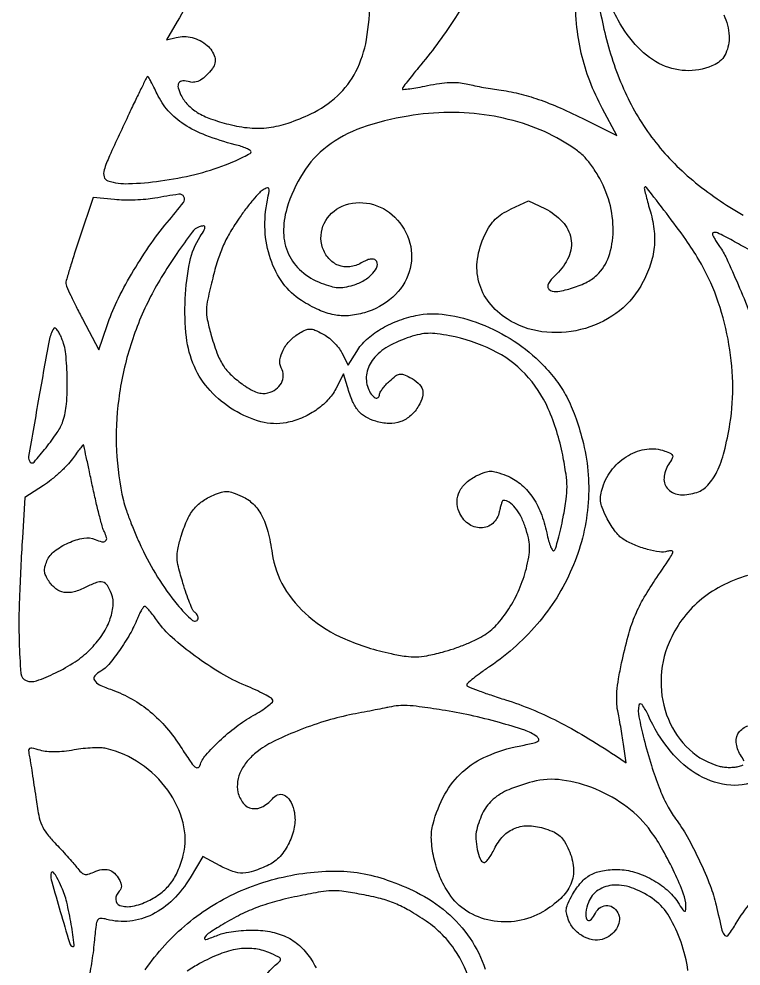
# Model space of a CAD drawing. Extents: x 112 to 728, y 34 to 646.
# Drawn here: x 111.6 to 302.6, y 242.9 to 493.2 of the extents above; entities that cross this region are included whole.
import ezdxf

# ---------------------------------------------------------------- set-up
doc = ezdxf.new("R2010")
doc.units = 0

msp = doc.modelspace()

# ---------------------------------------------------------------- linework, layer by layer
for points in [[(233.035328, 504.932933, -0.043568), (226.563069, 492.863699, -0.029934), (217.293659, 480.392187, 0.004682), (215.648136, 478.397006, 0.007141), (214.261262, 476.63202, 0.003087), (213.114106, 475.108982, 0.161219), (213, 474.764295, 0.44588), (213.188211, 474.595199, 0.005834), (214.94245, 474.804162, 0.012031), (217.07673, 475.136092, 0.007069), (219.612597, 475.630333, -0.014992), (222.801672, 476.199596, -0.025233), (225.507213, 476.460689, -0.02993), (227.833708, 476.4279, -0.043274), (229.862597, 476.099588, 0.011122), (231.609739, 475.700303, 0.005123), (233.900263, 475.254592, 0.005071), (236.319824, 474.834774, 0.007004), (238.5, 474.510513, -0.025757), (243.757773, 473.525794, -0.024232), (248.996774, 471.990332, -0.020976), (254.703845, 469.740589, -0.011926), (261.414945, 466.5705), (269.692743, 462.416067), (265.948199, 469.458033, -0.030081), (262.571981, 476.847418, -0.035955), (260.335569, 484.16633, -0.034305), (259.100875, 492.011988, -0.023681), (258.73976, 501, -0.035147)], [(158.102399, 500.211233, 0.011948), (153.459715, 492.594935), (150.628208, 487.68987), (153.19557, 488.334237, -0.12627), (157.445023, 488.311688, -0.113226), (161.356859, 486.265144, -0.146662), (163.362479, 483.150159, -0.240463), (162.779557, 480.138077, -0.030774), (161.124359, 478.268528, -0.063573), (159.582298, 477.077567, -0.085912), (158.133178, 476.533348, -0.120617), (156.758949, 476.605181, 0.073311), (154.924537, 476.874811, 0.252542), (153.901636, 476.32241, 0.212614), (153.695472, 475.060219, 0.055098), (154.452555, 473.091749, 0.071234), (156.267529, 470.546633, 0.065866), (158.768507, 468.534308, 0.051119), (162.256241, 466.875884, 0.022733), (167.131282, 465.387855, 0.040076), (172.627671, 464.440489, 0.054494), (177.655608, 464.53254, 0.050468), (182.82965, 465.733293, 0.028569), (188.79697, 468.158389, 0.076125), (195.819759, 472.91245, 0.087495), (200.708986, 479.354481, 0.076612), (203.522126, 487.794209, 0.044087), (204.387947, 498.5, 0.011002)], [(298.063601, 494.335366, -0.090447), (299.412045, 488.71737, -0.12109), (298.551501, 484.140314, -0.173664), (295.702155, 481.206225, -0.112446), (288.780842, 479.569571, -0.109973), (281.772152, 481.069412, -0.096079), (275.338993, 485.676243, -0.06712), (270.113716, 492.938026, 0.019016), (267.056366, 498.183461, 0.515599)], [(265.156565, 496.061671, 0.011271), (266.772807, 488.735328, 0.04685), (271.910152, 473.896835, 0.057064), (279.476372, 461.301219, 0.05626), (289.792043, 450.606099, 0.043693), (303.112019, 441.420389, 0.034827)], [(310.851124, 429.471715, -0.031857), (302.451297, 433.490112, 0.003624), (298.281316, 435.782583, 0.030657), (296.339486, 436.682831, 0.113577), (295.387046, 436.8235, 0.391101), (295, 436.40437, 0.122469), (295.089583, 436.044117, 0.010107), (295.563126, 435.19287, 0.013045), (296.182772, 434.191132, 0.009681), (296.917023, 433.11653, -0.04693), (298.733697, 429.980012, -0.00635), (301.82631, 423.02673, -0.007936), (304.85773, 415.650433, -0.016167)], [(304.263515, 346.148658, 0.046816), (297.347249, 343.318228, 0.056648), (291.544021, 339.388899, 0.058718), (286.933075, 334.390854, 0.056598), (283.54346, 328.39815, 0.098087), (281.418749, 318.237253, 0.100982), (283.366674, 308.146446, 0.107695), (288.940672, 300.112192, 0.126618), (297.059865, 295.699823, 0.03577), (298.181549, 295.502198, 0.023704), (299.487554, 295.429656, 0.023882), (300.76964, 295.480539, 0.042114), (301.813094, 295.661374, 0.025945), (303.148134, 296.085576, 0.257073)], [(288.545258, 241.763594, 0.04852), (286.729541, 249.223563, 0.049035), (283.581509, 256.02104, 0.100535), (279.674048, 260.368937, 0.065374), (274.23148, 263.397164, 0.103653), (268.993171, 264.299647, 0.136208), (264.807684, 262.974098, 0.159435), (262.208195, 259.740615, 0.053991), (261.526273, 257.103525, 0.149804), (261.813535, 255.231069, 0.485865), (262.707153, 255.034407, 0.114329), (263.795727, 256.451015, -0.108478), (265.098084, 258.186999, -0.155979), (266.853965, 258.932653, -0.16745), (268.624647, 258.499896, -0.127655), (269.987674, 257.023032, -0.13067), (270.419252, 255.192423, -0.111313), (269.926935, 253.264767, -0.095694), (268.555868, 251.507514, -0.0726), (266.496662, 250.180433, -0.133337), (263.997223, 249.770877, -0.088968), (261.193721, 250.57753, -0.083711), (258.694458, 252.379433, -0.096901), (257.074125, 254.821045, -0.036991), (256.470462, 256.650313, -0.095342), (256.394728, 258.033653, -0.076343), (256.835871, 259.523875, -0.017961), (258.030535, 261.840541, -0.052567), (260.261744, 264.985323, -0.086657), (262.797798, 267.018601, -0.083658), (265.939014, 268.115633, -0.04602), (270.009153, 268.430032, -0.069905), (274.411702, 267.744526, -0.051424), (278.971283, 265.833904, -0.051737), (283.012239, 263.051823, -0.073858), (285.869453, 259.774479, 0.00502), (287.161062, 257.801386, 0.135386), (287.630054, 257.396632, 0.514663), (287.909983, 257.552384, 0.026261), (287.983153, 258.771957, 0.094915), (287.397747, 261.955609, 0.0166), (284.9878, 267.587904, 0.018889), (281.922972, 273.54337, 0.0277), (278.752321, 278.50707, 0.076102), (272.498396, 284.883039, 0.061895), (264.182832, 289.638889, 0.064128), (255.305164, 292.07487, 0.099772), (247.408737, 291.607136, 0.031862), (241.144125, 289.518916, 0.081189), (237.067326, 287.033531, 0.097028), (234.420828, 283.678223, 0.060048), (232.67238, 278.953569, 0.070501), (232.447828, 276.564599, 0.04197), (232.821544, 273.726807, 0.039861), (233.573642, 271.247337, 0.225412), (234.55452, 270.327684, 0.27554), (235.031375, 270.438308, 0.035063), (235.767956, 271.253134, 0.033053), (236.577272, 272.439092, 0.021509), (237.35767, 273.903128, -0.080738), (239.708573, 277.282222, -0.107373), (242.813624, 279.351779, -0.103573), (246.586496, 279.98994, -0.070843), (250.875693, 279.208102, -0.030535), (253.203856, 278.270635, -0.073606), (254.742376, 277.238732, -0.073665), (255.915284, 275.80593, -0.030622), (257.067742, 273.579762, -0.084559), (258.262375, 268.857001, -0.120425), (257.573005, 264.603034, -0.105766), (254.880725, 260.759984, -0.054769), (250.154628, 257.244731, -0.091131), (243.532735, 254.840064, -0.089716), (236.450429, 254.927756, -0.092826), (230.045348, 257.459739, -0.106555), (225.348337, 262.049814, -0.047184), (222.955791, 266.532078, -0.042636), (221.348238, 271.536972, -0.04481), (220.680765, 276.414266, -0.076577), (221.116324, 280.492102, -0.061013), (224.250089, 288.312145, -0.083483), (228.949684, 294.248995, -0.081182), (235.442328, 298.434527, -0.054416), (243.893661, 301.066211, 0.005796), (247.538744, 301.823117, 0.070371), (248.873909, 302.320872, 0.373866), (249.083178, 302.880422, 0.146475), (248.544577, 303.591063, 0.077438), (245.366713, 305.232603, 0.01243), (238.671531, 307.284427, 0.014177), (230.976015, 309.201638, 0.016083), (223.5, 310.590236, 0.003489), (217.473017, 311.467292, 0.020955), (214.319981, 311.769726, 0.036817), (211.99306, 311.723465, 0.028977), (209.5, 311.343066, -0.003401), (208.303652, 311.097375, -0.000486), (205.847741, 310.612873, -0.000552), (202.941164, 310.045731, -0.000471), (199.875288, 309.454016, 0.025624), (193.186091, 307.810322, 0.0191), (185.996582, 305.344671, 0.019301), (179.467506, 302.528839, 0.047237), (174.984432, 299.840489, 0.050565), (172.248752, 297.364442, 0.067619), (170.362884, 294.602525, 0.076406), (169.4375, 291.72897, 0.094085), (169.517858, 288.918694, 0.113689), (170.922651, 285.954823, 0.188292), (173.279972, 284.575036, 0.169529), (176.147484, 285.092497, 0.091169), (178.93725, 287.42439, -0.181107), (180.459742, 288.295592, -0.198916), (182.107693, 287.907488, -0.126127), (183.557636, 286.171547, -0.064964), (184.441198, 283.461751, -0.094499), (184.429684, 279.613874, -0.065812), (183.047958, 275.484028, -0.066503), (180.66461, 271.902078, -0.102655), (177.705798, 269.67008, -0.024633), (173.67493, 268.001691, -0.080207), (170.841982, 267.477081, -0.090845), (168.185538, 267.900752, -0.037353), (164.833916, 269.373512), (160.18846, 271.843525), (156.84423, 266.200628, -0.064055), (152.379943, 260.483108, -0.079874), (146.904654, 256.569935, -0.087145), (140.886148, 254.791876, -0.095809), (134.829498, 255.262968, 0.060442), (133.203297, 255.505288, 0.28016), (132.413102, 255.053763, 0.097254), (131.983692, 253.719899, 0.005136), (131.502207, 249.249099, -0.008369), (131.181081, 246.438157, -0.007807), (130.759527, 243.573323, -0.007807), (130.305593, 241.040331, -0.02616)], [(307.733073, 292.343943, -0.139741), (299.869626, 290.717546, -0.111445), (291.55113, 293.251654, -0.092169), (283.886038, 299.727506, -0.066229), (277.983368, 309.285884, 0.054488), (276.39044, 312.0057, 0.658821), (275.535153, 311.802736, 0.091918), (275.567078, 308.797981, 0.014323), (276.883628, 302.981278, 0.01179), (278.876666, 295.912371, 0.019793), (280.921937, 290.092902, 0.023655), (283.039505, 285.412181, 0.043453), (285.256574, 281.868042, -0.034753), (288.328909, 277.14137, -0.016903), (291.611299, 270.728761, -0.016855), (294.428784, 264.167202, -0.038132), (296.002609, 259, 0.00423), (297.542198, 252.361384, 0.151242), (298.340114, 251.019797, 0.45028), (299.294492, 251.127273, 0.020601), (301.289161, 254.230443, -0.048029), (305.196652, 259.634089, -0.015144)], [(303.413175, 297.157935, 0.013248), (302.448177, 298.719436, -0.125036), (301.303459, 302.047769, -0.19579), (302.198211, 304.8977, -0.178596), (304.931627, 306.486186, -0.105103)], [(145.003254, 241.915685, -0.071092), (156.161985, 254.145184, -0.070436), (170.400567, 262.846804, -0.067702), (186.687786, 267.402251, -0.031039), (194.79029, 268.014911, -0.044476), (201.969148, 267.472018, -0.043718), (209.030114, 265.65586, -0.02867), (216.782701, 262.410425, -0.0638), (224.721382, 257.195504, -0.067555), (230.915092, 250.236168, -0.069451), (234.900695, 242.062076, -0.074077)], [(231.085688, 237.460808, 0.101477), (226.748827, 247.418031, 0.094451), (218.752267, 255.163029, 0.016633), (214.294112, 257.882951, 0.034536), (210.618998, 259.637905, 0.034349), (206.724548, 260.875916, 0.016275), (201.566341, 261.956864, 0.009112), (196.975083, 262.67802, 0.041725), (194.282727, 262.824021, 0.036526), (191.448483, 262.533217, 0.005912), (186, 261.501796, 0.014353), (179.834067, 260.073563, 0.024563), (174.798121, 258.485702, 0.026585), (170.228111, 256.511852, 0.021002), (165.508299, 253.915804, 0.008773), (161.663804, 251.492564, 0.140964), (160.672398, 250.340899, 0.657641), (161.057453, 249.91303, 0.017917), (164.217935, 251.107232, -0.046878), (165.896658, 251.632809, -0.017621), (168.325407, 252.060951, -0.017275), (171.018888, 252.344003, -0.020111), (173.591962, 252.421067, -0.047919), (178.560397, 251.892227, -0.068026), (182.747453, 250.422186, -0.072395), (186.195569, 247.970805, -0.063751), (188.975983, 244.53886, -0.018969), (190.181346, 242.412205, -0.105628)], [(176.695906, 240.045522, -0.083601), (179.396821, 243.140672, 0.023717), (180.658082, 244.278338, 0.327958), (180.747876, 244.850609, 0.16811), (180.199533, 245.371282, 0.006856), (177.66572, 246.480711, 0.073807), (173.701156, 247.499985, 0.065574), (169.441731, 247.386398, 0.055017), (164.72564, 246.093641, 0.031473), (159.379752, 243.574343, 0.023113), (156.10922, 241.571258, 0.050166)]]:
    msp.add_lwpolyline(points, format="xyb")
for points in [[(140.742701, 468.25, 0.001772), (135.553343, 457.048744, 0.031411), (134.122175, 453.331336, 0.148758), (134.105211, 451.516819, 0.249349), (135.145897, 450.453694, 0.085653), (140.587994, 449.706516, 0.025266), (149.006698, 450.423548, 0.025558), (158.133525, 452.146572, 0.033218), (166.25, 454.693863, 0.009679), (168.837129, 455.75694, 0.015099), (171.017188, 456.781747, 0.009239), (172.755971, 457.704958, 0.272515), (173, 458.119442, 0.271591), (172.782777, 458.489853, 0.022854), (171.751563, 459.006328, 0.025406), (170.378599, 459.53541, 0.016633), (168.75, 460.010351, -0.027796), (161.030176, 462.44982, -0.054092), (155.274941, 465.371297, -0.066396), (151.08453, 468.976001, -0.072223), (148.124268, 473.459017, 0.005807), (147.281216, 475.199736, 0.009248), (146.515716, 476.666086, 0.003717), (145.836576, 477.888665, 0.270392), (145.64575, 478, 0.282519), (145.44911, 477.879253, 0.00087), (144.063578, 475.135938, 0.004428), (142.515397, 471.988137, 0.002711)], [(214.5, 467.574502, 0.04297), (202.204982, 464.4406, 0.079115), (193.134441, 459.563186, 0.089181), (186.731016, 452.57327, 0.068877), (182.450833, 443.14639, 0.077365), (181.59028, 436.774904, 0.103352), (182.895346, 431.102669, 0.106776), (186.313297, 426.5583, 0.087316), (191.543664, 423.430174, 0.019996), (194.091658, 422.57214, 0.055041), (195.955984, 422.242775, 0.060601), (197.742752, 422.343229, 0.028478), (199.996731, 422.880875, 0.059917), (202.927508, 424.157428, 0.074923), (205.231723, 426.020933, 0.108202), (206.34089, 427.933131, 0.280922), (205.980918, 429.419082, 0.151244), (205.361165, 429.745828, 0.090167), (204.520242, 429.750137, 0.062088), (203.449814, 429.420492, 0.027709), (202.138303, 428.740769, -0.106541), (199.100014, 427.729582, -0.121777), (196.070776, 428.135967, -0.119606), (193.540376, 429.918861, -0.10037), (191.908976, 432.775806, -0.194393), (192.328586, 439.200162, -0.182683), (197.104866, 443.741562, -0.153994), (204.41622, 444.425164, -0.144248), (211.017903, 440.828251, -0.130318), (214.985841, 433.997027, -0.145063), (214.825624, 426.39421, -0.135765), (210.474451, 419.739364, -0.108719), (202.952359, 415.578493, -0.05268), (198.79967, 414.808187, -0.067669), (194.925322, 415.029197, -0.060085), (190.91003, 416.324884, -0.031791), (186.300678, 418.817464, -0.096934), (181.458039, 423.351983, -0.074588), (178.132115, 429.802105, -0.069395), (176.679755, 437.410885, -0.064746), (177.307707, 445.316068, 0.006744), (177.77782, 447.6951, 0.141972), (177.70609, 448.406761, 0.402184), (177.297253, 448.591059, 0.03755), (176.187508, 448.100351, 0.08321), (175.178232, 447.321189, 0.012242), (173.464803, 445.37877, 0.013532), (171.541371, 442.957441, 0.011255), (169.625997, 440.284283, 0.019092), (167.27986, 436.550774, 0.027679), (165.525551, 433.075839, 0.026628), (164.119346, 429.32777, 0.015952), (162.832987, 424.747333, 0.007154), (161.553379, 419.221956, 0.045391), (161.201217, 416.362675, 0.058994), (161.421793, 413.804883, 0.016827), (162.361074, 409.925088, 0.020528), (163.95584, 404.984416, 0.054815), (165.606205, 401.676645, 0.063159), (167.786787, 399.079703, 0.035055), (171.018209, 396.487381, 0.023006), (172.983943, 395.254941, 0.049857), (174.614428, 394.537788, 0.064339), (176.059086, 394.265579, 0.076057), (177.441905, 394.396063, 0.09423), (179.559324, 395.376939, 0.114819), (180.997, 397.014661, 0.124264), (181.495717, 399.013225, 0.122781), (180.98985, 401.018965, -0.161762), (180.623463, 403.145072, -0.084346), (181.474565, 405.727302, -0.072108), (183.330772, 408.269686, -0.065892), (185.885541, 410.271307, -0.032424), (187.483563, 411.079371, -0.110283), (188.623982, 411.291217, -0.092029), (189.858635, 411.015706, -0.018651), (191.897859, 410.054707, -0.045849), (193.322689, 409.142799, -0.029685), (194.794873, 407.850795, -0.029788), (196.093743, 406.404014, -0.048731), (196.988574, 405.022096), (198.681429, 401.748474), (200.927742, 405.383085, -0.070213), (203.50653, 408.483731, -0.048124), (207.181331, 411.223537, -0.044603), (211.64039, 413.406925, -0.040513), (216.560977, 414.849632, -0.088254), (224.551594, 415.074795, -0.055362), (233.61459, 412.67848, -0.052188), (242.537866, 408.107724, -0.055279), (250.133744, 401.86269, -0.032106), (253.720582, 397.673194, -0.039396), (256.478204, 393.324286, -0.036087), (258.691037, 388.291204, -0.021151), (260.63563, 382, -0.082909), (262.162997, 365.453446, -0.078828), (258.297097, 348.996291, -0.076303), (249.359928, 334.099229, -0.070508), (236.15037, 322.102114, 0.007548), (233.794595, 320.449833, 0.011613), (231.812324, 318.942998, 0.006137), (230.207337, 317.630526, 0.228888), (230.019245, 317.212739, 0.299431), (230.273298, 316.848363, 0.003714), (233.052566, 315.761956, 0.009438), (236.376112, 314.562572, 0.00586), (240.318419, 313.27477, -0.021985), (247.166463, 310.790729, -0.019443), (254.062708, 307.621119, -0.017541), (261.337352, 303.601688, -0.01191), (269.337075, 298.545182), (272.174151, 296.655872), (271.485317, 301.577936, 0.004593), (271.161373, 303.747309, 0.003156), (270.755965, 306.201236, 0.003182), (270.335738, 308.558643, 0.006468), (269.969714, 310.404996, -0.045715), (269.700147, 312.693073, -0.026973), (269.777318, 315.445819, -0.021416), (270.200031, 318.8157, -0.010731), (271.007024, 323.03287, -0.012635), (272.705131, 330.10033, -0.030545), (274.405409, 335.194563, -0.033908), (276.597422, 339.720827, -0.019249), (279.8181, 344.889053, 0.001445), (283.725358, 350.688397, 0.045435), (284.549683, 352.200232, 0.509986), (284.274719, 352.664367, 0.100358), (283.129147, 352.54099, -0.112049), (281.027046, 352.36365, -0.032615), (277.825158, 353.026753, -0.03233), (274.366733, 354.22704, -0.038559), (271.299107, 355.807633, -0.069337), (270.307285, 356.628399, -0.024067), (269.118633, 358.060082, -0.02337), (267.944568, 359.783381, -0.025127), (266.966831, 361.568519, -0.018214), (265.854761, 364.096574, -0.064073), (265.41598, 365.814822, -0.076601), (265.465576, 367.421839, -0.033767), (265.995585, 369.486624, -0.090656), (268.630753, 374.314956, -0.091121), (272.799741, 377.888541, -0.09799), (277.692164, 379.572818, -0.125533), (282.408043, 379.034962, -0.019333), (284.032482, 378.344361, -0.21563), (284.477509, 377.821757, -0.201171), (284.39557, 377.121, -0.016651), (283.421202, 375.520083, 0.130187), (282.211695, 371.88394, 0.216838), (283.342713, 368.922873, 0.183276), (286.554523, 367.502638, 0.097618), (290.917448, 368.121067, 0.12529), (293.841815, 370.05677, 0.072161), (296.215302, 373.580784, 0.050756), (298.128072, 378.866202, 0.021555), (299.646316, 386.253298, 0.046595), (300.374055, 397.184513, 0.040207), (299.144481, 408.629976, 0.040235), (296.100535, 419.722733, 0.046837), (291.426429, 429.603734, 0.020538), (287.964899, 434.92743, 0.008379), (282.847219, 441.882654, 0.003399), (277.556534, 448.729137, 0.712735), (277, 448.537046, 0.060179), (277.05991, 448.041091, 0.002777), (277.474438, 446.390017, 0.004578), (277.996374, 444.433458, 0.003266), (278.615108, 442.252038, -0.045099), (279.61974, 437.105261, -0.05821), (279.554045, 432.294034, -0.057102), (278.374337, 427.555934, -0.041203), (276.050313, 422.625286, -0.107833), (269.469196, 415.383729, -0.094634), (260.16292, 411.120184, -0.094592), (249.936747, 410.585169, -0.107618), (240.738997, 413.950569, -0.084771), (235.957797, 418.266612, -0.102153), (233.255551, 423.669742, -0.100137), (232.884697, 429.788012, -0.078512), (234.826824, 436.161716, -0.029171), (236.182778, 438.581292, -0.055435), (237.584431, 440.315014, -0.055643), (239.329062, 441.694336, -0.029612), (241.74957, 443.012308), (246.406202, 445.201183), (250.716092, 443.107277, -0.093601), (255.363467, 439.654962, -0.143352), (257.578115, 435.190175, -0.14806), (257.00216, 430.34375, -0.102144), (253.788243, 425.802189, 0.019381), (252.371746, 424.37226, 0.069633), (251.645098, 423.316657, 0.133678), (251.479872, 422.493363, 0.181369), (251.790799, 421.809201, 0.233578), (253.659243, 421.176574, 0.038267), (257.504961, 421.992066, 0.04103), (261.52281, 423.538751, 0.07462), (264.423206, 425.51641, 0.124839), (267.605425, 430.426957, 0.078832), (268.761873, 437.193881, 0.07066), (267.782444, 444.734528, 0.066205), (264.737624, 451.886985, 0.024903), (262.75198, 454.888322, 0.043784), (260.787576, 457.120013, 0.04097), (258.373899, 459.070279, 0.019013), (254.956733, 461.211184, 0.048951), (245.988452, 465.257573, 0.042528), (235.971645, 467.719612, 0.041077), (225.329057, 468.507543, 0.03889)], [(147.5, 445.85523, -0.023903), (145.178357, 445.546645, -0.013029), (142.307776, 445.379132, -0.012957), (139.374461, 445.360591, -0.020046), (136.84562, 445.511687), (131.191241, 446.077677), (127.59562, 435.286963, 0.002968), (126.217953, 431.069174, 0.004307), (125.056213, 427.328931, 0.002233), (124.114545, 424.151046, 0.071022), (124, 423.348706, 0.105314), (124.161596, 422.590005, 0.004656), (125.287753, 420.128138, 0.007692), (126.704329, 417.223246, 0.005404), (128.383838, 413.996514), (132.767677, 405.791867), (134.896106, 412.187799, -0.032831), (137.48599, 418.544543, -0.019058), (141.37217, 425.819181, -0.018604), (145.992841, 433.092655, -0.023059), (150.841901, 439.480975, 0.008334), (155.085479, 444.742497, 0.294313), (155.220116, 446.241465, 0.317867), (153.926383, 446.902515, 0.009197)], [(159.23827, 438.275852, 0.148576), (157.411228, 436.921714, 0.008679), (153.334246, 431.218445, 0.014108), (149.242254, 424.904815, 0.020551), (146.029368, 419.103124, 0.042077), (140.889142, 406.253961, 0.042193), (137.978461, 392.737425, 0.042842), (137.404662, 379.127374, 0.046521), (139.207394, 366, 0.026058), (139.863091, 363.733007, 0.008573), (141.056463, 360.471875, 0.008513), (142.506627, 356.892899, 0.00954), (144.026184, 353.5, 0.0298), (148.274273, 345.719073, 0.029901), (153.412905, 338.507524, 0.046616), (157.541331, 334.267397, 0.639691), (159, 334.940983, 0.087392), (158.928804, 335.345209, 0.053344), (158.715167, 335.781589, 0.051425), (158.401264, 336.18222, 0.062544), (158.030357, 336.481239, -0.150131), (157.55682, 337.022035, -0.009771), (156.732436, 338.963182, -0.013519), (155.843656, 341.360507, -0.009636), (154.973532, 344.088875, -0.009776), (153.778895, 348.407137, -0.051716), (153.419763, 350.832505, -0.063921), (153.606133, 353.045878, -0.019653), (154.440067, 356.298619, -0.029228), (155.991198, 360.564991, -0.063309), (157.763028, 363.564205, -0.074248), (160.025312, 365.725285, -0.055543), (163.049345, 367.390408, -0.025561), (165.188416, 368.15007, -0.083577), (166.673418, 368.334202, -0.075862), (168.21384, 368.030217, -0.018673), (170.612944, 367.061928, -0.08953), (173.544756, 365.058171, -0.076748), (175.778458, 362.05484, -0.058865), (177.419976, 357.806176, -0.027362), (178.575135, 352, 0.098291), (181.73883, 342.988541, 0.084481), (188.236079, 335.308253, 0.073129), (197.829472, 329.372384, 0.050232), (210.041949, 325.491176, 0.014696), (213.981063, 324.78274, 0.044671), (216.694413, 324.621725, 0.042807), (219.454825, 324.942181, 0.012659), (223.604739, 325.898329, 0.019423), (226.582964, 326.789037, 0.01484), (229.767369, 327.984475, 0.015073), (232.686487, 329.284389, 0.033891), (234.792832, 330.481601, 0.066604), (238.320542, 333.560794, 0.042574), (241.5535, 337.947978, 0.040138), (244.198697, 343.158755, 0.04035), (245.971841, 348.716132, 0.019241), (246.545347, 351.702751, 0.049142), (246.662041, 353.901073, 0.049361), (246.347342, 356.074205, 0.019559), (245.508087, 358.975651, 0.036692), (244.322596, 361.82691, 0.056133), (242.857852, 364.064861, 0.070443), (241.264787, 365.51498, 0.150575), (239.690741, 366, 0.302246), (239.490102, 365.866521, 0.015972), (239.20176, 365.111462, 0.020731), (238.908761, 364.134562, 0.013135), (238.645038, 362.975188, -0.162012), (236.905723, 359.927731, -0.184562), (233.783318, 358.731306, -0.165025), (230.383852, 359.881294, -0.131957), (228.014249, 362.965599, -0.103199), (227.494149, 365.713961, -0.110377), (228.139761, 368.369336, -0.099015), (229.941805, 370.711698, -0.068755), (232.742407, 372.548006, -0.024295), (234.879052, 373.437505, -0.086516), (236.333593, 373.692133, -0.075662), (237.889087, 373.456507, -0.01586), (240.499265, 372.553431, -0.0808), (244.177818, 370.417533, -0.067317), (247.25979, 367.102994, -0.060061), (249.627142, 362.7139, -0.044148), (251.190319, 357.406529, 0.016464), (251.681349, 355.319904, 0.034282), (252.2266, 353.741347, 0.051953), (252.748461, 352.797179, 0.466954), (253.160674, 352.760674, 0.123219), (253.566341, 353.437127, 0.00765), (254.216676, 355.701319, 0.010954), (254.898124, 358.456239, 0.007884), (255.542508, 361.558314, 0.011928), (256.339042, 366.336239, 0.037364), (256.555738, 369.58294, 0.035727), (256.291432, 372.901758, 0.010196), (255.410218, 377.996053, 0.055799), (251.58661, 390.219753, 0.086418), (245.476009, 399.404554, 0.09005), (236.827708, 405.73298, 0.065643), (225.5, 409.499544, 0.015439), (222.199615, 410.028893, 0.039744), (219.788924, 410.146419, 0.045437), (217.584158, 409.877111, 0.026161), (215, 409.176739, 0.048896), (209.21337, 406.629355, 0.093098), (205.331501, 403.372532, 0.12521), (203.583985, 399.640732, 0.13892), (203.930092, 395.683873, 0.058351), (204.779452, 394.051966, 0.121765), (205.838485, 393.100398, 0.315381), (206.620319, 393.195743, 0.212732), (207, 394.047749, -0.138081), (207.155051, 394.598494, -0.02415), (207.767131, 395.498675, -0.024603), (208.611654, 396.512321, -0.019892), (209.611511, 397.515764, -0.021187), (211.226484, 398.890015, -0.12078), (212.246792, 399.348446, -0.136035), (213.302902, 399.254705, -0.029587), (214.99033, 398.505001, -0.060419), (217.213273, 396.99091, -0.139356), (218.303504, 395.309432, -0.143478), (218.329686, 393.340035, -0.065555), (217.312667, 390.952157, -0.077031), (215.210693, 388.391416, -0.096841), (212.578083, 386.825375, -0.093079), (209.46547, 386.329674, -0.065946), (205.964529, 386.892481, -0.058662), (203.27639, 388.055354, -0.089449), (201.343261, 389.696524, -0.072596), (199.848811, 392.169751, -0.027318), (198.481142, 395.987723), (197.442811, 399.475446), (195.382995, 395.487723, -0.070811), (193.224195, 392.452118, -0.052959), (190.095069, 389.787387, -0.050827), (186.325207, 387.737527, -0.052804), (182.266866, 386.522242, -0.112598), (175.612967, 386.780576, -0.071382), (168.451505, 389.855597, -0.068498), (162.145806, 395.005908, -0.084528), (157.989191, 401.343669, -0.075417), (155.90541, 409.136877, -0.039076), (155.576069, 419.232652, -0.03908), (156.792291, 429.020568, -0.094857), (159.554674, 435.723788, 0.014461), (160.627809, 437.469726, 0.162803), (160.786739, 438.25608, 0.417626), (160.395164, 438.557624, 0.052007)], [(120.799025, 411.46414, 0.090518), (119.582701, 408.269989, 0.002383), (116.875006, 393.265188, 0.001141), (114.155852, 377.564612, 0.233631), (114.591757, 376.102922, 0.444766), (115.581273, 376.117807, 0.011492), (118.763526, 379.92839, 0.019731), (121.7271, 383.964582, 0.064236), (123.213571, 386.92313, 0.065561), (124.162794, 391.457451, 0.02286), (124.361364, 398.137677, 0.022505), (123.957374, 404.752455, 0.074471), (122.860985, 408.96414, 0.023036), (122.252182, 410.22639, 0.04859), (121.645502, 411.127472, 0.091352), (121.139418, 411.552813, 0.406135)], [(125.724772, 376.971514, -0.033985), (124.312967, 375.264879, -0.017365), (122.329474, 373.314462, -0.017172), (120.137173, 371.438023, -0.024662), (118.063439, 369.944167), (113.177334, 366.77808), (112.513816, 356.13904, 0.006202), (111.716316, 340.164253, 0.015971), (111.652337, 328.6092, 0.013401), (112.097621, 320.247608, 0.288742), (113.511594, 318.357177, 0.177726), (116.2497, 318.317122, 0.028549), (121.265751, 320.403862, 0.032026), (126.440709, 323.334953, 0.051551), (130.370379, 326.528273, 0.046173), (133.489172, 330.283187, 0.058208), (135.592163, 334.278155, 0.067329), (136.500232, 338.090877, 0.116188), (136.073225, 341.307404, 0.050412), (134.977856, 343.495887, 0.190789), (133.76291, 344.37977, 0.154192), (132.09502, 344.289498, 0.030119), (129.31449, 343.046904, -0.053333), (126.18175, 341.817675, -0.108739), (123.555777, 341.684346, -0.124398), (121.347607, 342.653078, -0.082641), (119.46331, 344.69634, -0.03579), (118.678799, 346.103842, -0.087479), (118.372102, 347.245589, -0.086262), (118.472319, 348.433209, -0.034117), (118.996579, 349.991741, -0.13209), (120.976857, 352.567895, -0.058393), (124.696425, 354.777957, -0.058743), (128.759201, 356.044158, -0.152278), (131.771737, 355.68865, 0.044498), (133.534964, 355.0832, 0.236295), (134.500436, 355.301383, 0.291762), (134.77537, 356.140274, 0.059742), (134.18353, 357.664354, -0.054423), (133.693831, 358.886829, -0.005011), (132.846054, 362.045154, -0.00642), (131.918712, 365.844754, -0.00499), (131.0045, 370, 0.001), (130.149907, 374.037528, 0.001623), (129.405736, 377.464501, 0.000209), (128.732325, 380.511724, 0.131322), (128.65199, 380.666386, 0.459393), (128.539497, 380.662932, 0.002209), (127.729424, 379.649651, 0.007351), (126.799928, 378.440285, 0.004349)], [(142.926586, 334.75, -0.033568), (140.957873, 330.693817, -0.022705), (138.207565, 326.349406, -0.021101), (135.345531, 322.599995, -0.095593), (133.227082, 320.8657, 0.08575), (131.6523, 319.627041, 0.33056), (131.541612, 318.461943, 0.149778), (132.866639, 317.276956, 0.022187), (136.227065, 315.903681, -0.043996), (141.514676, 313.468955, -0.043516), (146.315539, 310.138999, -0.041882), (150.624753, 305.900541, -0.035213), (154.448312, 300.760412, 0.006151), (156.847935, 297.109501, 0.051187), (158.115816, 295.592106, 0.246765), (158.886814, 295.36321, 0.273584), (159.460682, 295.876121, -0.101843), (161.018845, 298.659667, -0.025708), (164.630801, 302.424257, -0.026478), (169.057328, 306.165852, -0.033761), (173.522557, 309.09964, 0.014592), (175.631954, 310.372653, 0.022885), (177.358173, 311.599629, 0.019026), (178.629474, 312.674219, 0.296442), (178.766474, 313.200578, 0.182745), (178.361533, 313.698015, 0.009124), (176.491951, 314.738381, 0.013696), (174.168093, 315.895995, 0.009391), (171.473117, 317.086555, -0.034645), (165.009465, 320.341204, -0.023847), (158.162226, 324.860787, -0.024024), (152.114557, 329.742677, -0.057066), (148.266476, 334.045952, 0.009753), (147.160837, 335.546197, 0.01439), (146.127978, 336.814612, 0.009552), (145.230125, 337.815316, 0.19919), (144.87132, 337.978649, 0.2503), (144.559152, 337.825315, 0.020394), (144.040724, 337.039041, 0.023585), (143.476472, 335.993735, 0.015765)], [(114.389874, 298.199821, -0.008149), (114.661834, 296.673994, -0.00163), (115.093668, 293.943072, -0.001723), (115.575031, 290.760784, -0.001606), (116.046087, 287.5, 0.011543), (116.820721, 282.799845, 0.052263), (117.616426, 280.141714, 0.066939), (118.850674, 278.030197, 0.026808), (121.053099, 275.5, -0.005255), (122.678216, 273.787918, -0.004495), (124.354793, 271.951189, -0.004531), (125.848599, 270.254155, -0.012876), (126.847848, 269.035961, 0.027631), (128.01506, 267.695653, 0.131735), (128.879831, 267.180674, 0.142394), (129.849565, 267.188178, 0.034239), (131.370678, 267.759123, -0.063757), (133.520275, 268.424505, -0.115192), (135.350776, 268.320915, -0.122111), (136.874855, 267.430136, -0.077016), (138.120421, 265.774992, -0.038868), (138.550499, 264.795395, -0.086468), (138.682659, 263.994267, -0.107958), (138.526923, 263.310985, -0.086772), (138.092641, 262.692641, 0.198579), (137.18717, 260.510595, 0.322242), (138.307188, 258.948984, 0.131628), (141.643016, 258.73726, 0.063202), (145.738228, 260.115324, 0.05047), (149.135121, 262.205906, 0.066173), (151.710537, 264.777743, 0.062542), (153.624554, 268.051806, 0.039376), (155.04265, 272.2551, 0.125907), (155.010023, 280.793883, 0.093238), (150.969901, 289.369951, 0.087025), (143.761005, 296.374055, 0.090473), (134.692284, 300.39048, 0.052813), (133.231343, 300.582879, 0.016836), (131.035203, 300.564748, 0.016594), (128.573333, 300.379488, 0.017775), (126.185399, 300.033619, -0.018206), (123.530671, 299.651445, -0.024325), (121.100657, 299.510517, -0.027324), (118.957085, 299.607779, -0.044861), (117.17468, 299.949902, 0.010253), (115.035155, 300.5163, 0.202543), (114.378699, 300.409425, 0.288498), (114.128912, 299.889654, 0.019734)], [(120, 267.242971, 0.068593), (120.283812, 265.183879, 0.002335), (122.534391, 257.316131, 0.001359), (124.930403, 249.168128, 0.132733), (125.557996, 248.150536, 0.699536), (126.224964, 248.486481, 0.013373), (125.441704, 253.912095, 0.016308), (124.227297, 259.82003, 0.047687), (122.878346, 263.75, 0.011405), (121.649907, 266.301161, 0.05447), (120.764656, 267.651174, 0.367413), (120.284317, 267.737273, 0.26708)]]:
    msp.add_lwpolyline(points, format="xyb", close=True)

doc.saveas('drawing.dxf')
